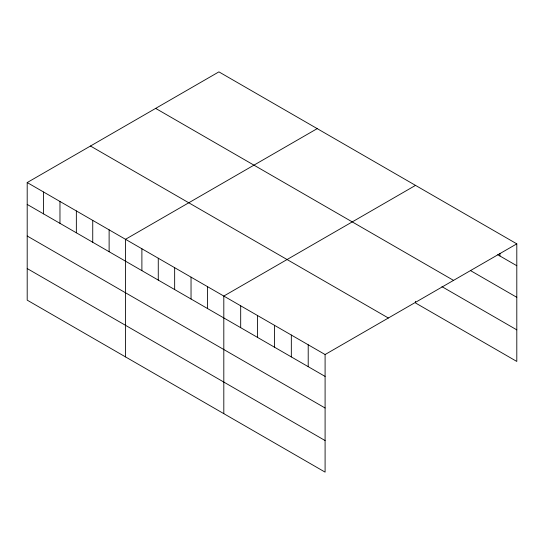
<?xml version="1.0" encoding="UTF-8"?>
<svg xmlns="http://www.w3.org/2000/svg" width="544" height="544" viewBox="0 0 544 544"><rect width="100%" height="100%" fill="white"/><g stroke="black" fill="none" stroke-linecap="round" stroke-linejoin="round"><path stroke-width="0.82" d="M27.2 182.553L325.094 354.538L325.094 472.131L27.2 300.145L27.2 182.553L218.906 71.869L516.8 243.855L516.8 361.447L415.514 302.974L415.514 301.315M317.213 128.622L125.508 239.306L125.508 356.898M415.514 185.382L223.808 296.058L223.808 413.658M325.094 354.538L516.8 243.855M497.719 254.714L516.8 265.73M470.56 270.62L516.8 297.316M155.645 108.392L453.54 280.378M441.939 286.64L516.8 329.861M90.46 146.023L388.355 318.009M27.2 204.428L325.094 376.414M27.2 236.014L325.094 408M27.2 268.559L325.094 440.545M499.922 253.463L499.922 255.986M308.21 344.787L308.21 366.67M291.332 335.043L291.332 356.918M274.448 325.298L274.448 347.174M257.57 315.554L257.57 337.43M240.686 305.81L240.686 327.685M207.427 286.6L207.427 308.475M191.039 277.141L191.039 299.016M174.658 267.682L174.658 289.558M158.27 258.223L158.27 280.099M141.889 248.764L141.889 270.64M109.12 229.847L109.12 251.722M92.738 220.388L92.738 242.264M76.35 210.929L76.35 232.805M59.969 201.47L59.969 223.346M43.581 192.012L43.581 213.887"/></g></svg>
